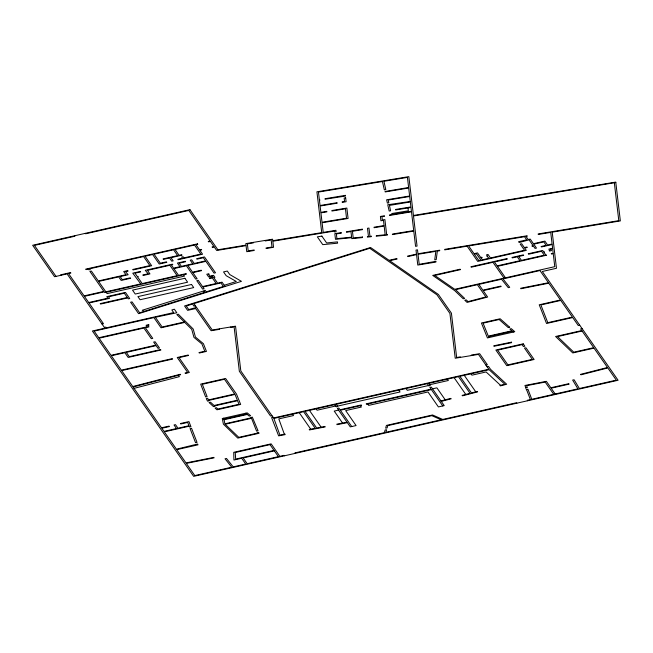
<?xml version="1.0" encoding="UTF-8"?>
<svg xmlns="http://www.w3.org/2000/svg" width="653" height="653" viewBox="0 0 653 653"><rect width="100%" height="100%" fill="white"/><g stroke="black" fill="none" stroke-linecap="round" stroke-linejoin="round"><path stroke-width="0.98" d="M224.232 285.279L236.304 281.484L226.167 275.68L223.538 271.909L227.326 271.052L229.758 274.546L241.455 281.345L138.591 313.685L130.6 302.217L132.061 301.89L139.652 312.787L204.862 292.283L203.703 290.626L205.164 290.299L206.242 291.842L223.367 286.463L220.918 282.937L202.879 287.018L204.087 288.748L202.626 289.083L196.757 280.651L198.21 280.325L202.561 286.569L216.176 283.484L212.307 277.933L209.752 278.513L209.433 278.056L213.156 277.215L212.396 276.121L208.666 276.962L206.764 274.236L208.805 273.77L209.123 274.227L208.536 274.358L209.809 276.178L213.531 275.337L214.927 277.337L213.76 277.598L217.629 283.157L222.053 282.153L225.081 286.496M440.971 400.942L450.741 398.379L451.199 398.795L441.289 401.399M134.036 388.364L179.412 376.642L178.089 375.369M265.159 240.426L265.216 240.933L271.166 239.953L271.999 247.022L266.049 248.009L266.114 248.515L273.55 247.283L272.832 241.218L334.507 231.048L334.614 231.962L336.107 231.717L335.936 230.297L323.227 232.395L322.084 222.755L348.09 218.461L346.857 208.054L331.863 210.527L331.928 211.033L345.437 208.805L346.547 218.208L322.027 222.249L320.917 212.845L326.867 211.866L326.81 211.36L320.86 212.339L320.109 206.013L337.185 203.197L337.128 202.691L320.052 205.507L319.415 200.153L320.011 200.055L319.358 199.647L318.46 192.064L382.429 181.518L384.331 189.86L385.809 189.566L383.923 181.273L407.423 177.396L408.623 187.501L385.017 191.492L385.205 191.925L408.68 188.007L409.619 195.998L386.609 199.794L387.36 203.075L388.845 202.814L388.209 200.038L409.684 196.496L410.272 201.467L387.743 204.764L389.18 211.033L390.608 210.797L389.433 205.409L410.329 201.965L410.917 206.936L395.612 209.458L395.669 209.964L410.974 207.434L411.431 211.327L389.514 214.943L389.572 215.449L411.496 211.833L413.708 230.582L392.559 234.035L392.339 234.582L413.765 231.089L415.569 246.336L417.055 246.091L413.496 215.963L615.812 182.513M102.039 324.068L103.492 323.741L89.037 302.984L109.606 298.331L108.529 296.78L124.323 293.205L127.302 297.482L100.244 303.612L100.562 304.061L127.621 297.939L128.257 298.845L129.71 298.519L125.458 292.422L106.757 296.658L107.835 298.201L88.718 302.527L84.4 296.34L104.186 291.858L104.692 292.593L186.448 274.08L186.138 273.623L178.571 275.337L173.878 268.603L186.391 265.771L195.68 279.1L197.133 278.774L192.855 272.627L201.581 270.652L201.263 270.203L192.537 272.179L187.844 265.436L205.883 261.355L214.07 273.109L215.523 272.774L204.479 256.931L196.626 258.71L196.945 259.168L203.344 257.715L205.564 260.898L194.219 263.469L191.68 259.829L190.227 260.155L192.766 263.796L181.412 266.367L179.191 263.183L185.599 261.731L185.281 261.273L177.42 263.053L179.959 266.693L173.559 268.146L171.339 264.963L172.792 264.628L172.474 264.179L145.276 270.334L148.182 273.787L142.803 275.003L143.121 275.46L149.953 273.909L147.48 270.358L169.886 265.289L177.118 275.664L142.199 283.573L137.448 276.741L138.175 276.578L137.13 276.292L134.967 273.191L140.648 271.909L140.33 271.452L132.763 273.166L140.746 283.9L105.835 291.801L98.603 281.427L118.675 276.88L121.148 280.431L130.608 278.292L130.29 277.835L122.291 279.647L120.136 276.554L128.135 274.742L125.474 271.656L128.094 271.06L127.776 270.603L123.703 271.526L125.923 274.717L98.285 280.97L91.363 271.036L89.902 271.362L103.868 291.409L84.09 295.882L68.532 273.566L70.859 273.036L70.548 272.579L60.656 274.823L60.974 275.28M195.443 305.849L193.99 306.175L192.513 304.045L186.26 306.012L188.75 309.579L196.529 307.392M104.39 327.439L105.843 327.112L106.349 327.839L173.674 312.591L171.845 309.971L174.335 309.196L176.824 312.763L155.373 317.268L162.156 327.006L184.44 321.962M579.717 325.194L578.264 325.529L572.714 317.554L546.528 323.48L539.231 304.788L560.47 299.98L548.773 283.198L520.874 288.74L520.67 288.259L548.455 282.741L539.958 270.546L502.998 278.913L509.715 287.336L508.271 287.679L501.545 279.239L478.82 284.382L482.853 290.161L500.835 286.096L501.153 286.553L483.171 290.618L487.644 297.033L467.066 302.404L464.789 300.233L466.193 299.866L468.038 301.604L485.897 296.952L477.367 284.708L455.5 289.663L464.675 298.429L463.255 298.796L454.7 290.626L432.71 275.403L460.145 269.191L460.463 269.648L434.759 275.46L454.757 289.303L554.772 266.661L553.238 253.699L551.581 254.074L551.263 253.617L553.181 253.184L552.658 248.769L550.569 249.242L551.524 250.613L549.483 251.07L549.165 250.613L549.753 250.483L548.798 249.119L552.601 248.262L552.16 244.532L541.427 246.956L541.117 246.508L546.177 245.357L543.769 241.896L533.754 244.165L536.48 248.083L535.027 248.409L533.403 246.067L532.236 246.336L531.917 245.879L533.085 245.61L529.069 239.855L519.135 242.524L518.564 241.7L526.71 239.855L524.522 236.721L468.634 245.936L474.029 253.682L477.523 252.891L480.714 257.47L481.873 257.209L482.192 257.657L481.032 257.927L482.338 259.812L489.032 258.294L486.82 256.09L487.407 255.952L486.583 254.784L488.036 254.45L490.485 257.968L524.53 250.262L520.212 244.067L521.674 243.74L524.351 247.593L526.971 246.997L527.289 247.454L524.669 248.042L526.302 250.385L477.71 261.388L467.124 246.181L444.766 249.87L444.709 249.364L527.167 235.766L527.224 236.272L526.032 236.468L528.171 239.529L530.203 239.063L533.436 243.708L544.904 241.112L547.63 245.03L552.095 244.018L550.724 232.395L538.235 234.46L538.178 233.954L618.799 220.657L614.334 182.848M582.068 328.565L580.615 328.892L581.782 330.565L555.597 336.499L572.779 352.947L594.018 348.139L607.502 367.492L580.533 374.365L580.966 374.798L607.821 367.949L616.318 380.144L579.366 388.511L574.109 379.752L572.648 380.07L577.913 388.837L531.779 399.285L527.991 389.302L526.155 389.67M223.955 419.202L246.752 414.043M224.061 419.708L247.25 414.451M485.954 365.141L487.407 364.815L479.661 353.689L471.303 355.069L471.36 355.567M487.032 366.684L488.485 366.357L490.583 369.361L506.687 384.25L500.394 385.899L499.937 385.482L504.785 384.209L489.121 369.696L459.9 376.308L471.482 392.943L477.18 391.449L477.637 391.865L462.544 395.824L462.087 395.4L470.062 393.31L458.439 376.642L428.727 383.368L430.245 385.548L428.792 385.882L427.266 383.695L336.23 404.305L337.756 406.493L336.303 406.819L334.777 404.631L305.057 411.366L316.681 428.033L324.998 426.442L325.17 426.923L309.424 429.952L309.253 429.462L315.195 428.319L303.604 411.692L273.885 418.418L279.925 435.094L284.986 434.123L285.165 434.612L278.627 435.861L271.607 417.569L273.06 417.234M271.983 415.692L270.522 416.018L239.341 371.263L234.109 326.933L230.46 327.528L230.403 327.022M429.674 384.731L448.333 380.503L447.387 379.14M337.503 406.125L400.028 391.971L398.754 390.151M428.539 385.515L407.301 390.323L406.027 388.502M338.581 410.1L334.222 411.088L342.564 423.062M432.531 388.829L436.898 387.841L445.24 399.824M525.534 388.029L527.363 387.662L526.612 385.67L545.206 382.078L553.736 394.314M204.862 292.283L202.952 291.173L142.264 310.257L144.174 311.359M245.757 413.21L249.242 416.1L250.646 415.716L247.218 412.884L222.281 418.524L223.399 424.14L237.79 438.098L259.029 433.29L258.702 432.457L257.225 432.751L257.38 433.135L238.802 437.339L225.163 424.246L251.519 418.304L256.58 431.111L258.057 430.825L252.327 417.112L250.923 417.496L251.323 417.822L224.877 423.813L223.759 418.189M513.315 332.05L512.368 331.21L488.501 336.613L488.885 337.585M500.557 385.335L486.101 371.957L471.907 375.173L470.952 373.81M184.317 321.986L176.849 314.583L178.277 314.215L193.198 329.014L195.427 337.046L203.41 343.666L206.446 351.412L199.296 353.028L198.977 352.579L204.797 351.257L201.948 344.009L193.957 337.381L191.729 329.332L184.75 322.419L161.022 327.79L153.912 317.595L94.154 331.128L98.766 337.74L147.178 326.786L146.101 325.235L148.721 324.639L149.039 325.096L147.872 325.357L148.949 326.908L145.341 327.724L152.761 338.376L151.308 338.703L143.889 328.051L99.085 338.197L111.01 355.314L155.814 345.168L153.659 342.074L155.112 341.739L159.487 348.025L158.034 348.351L156.132 345.625L126.307 352.375L129.286 356.652L160.565 349.575L160.883 350.024L128.151 357.436L124.854 352.702L111.328 355.763L121.344 370.153L172.294 358.619L172.612 359.077L121.662 370.61L132.763 386.535L180.212 374.283L180.644 374.708L133.081 386.992L161.52 427.805L169.086 426.099L169.405 426.548L161.838 428.262L164.009 431.388L176.522 428.556L174.033 424.972L175.486 424.646L177.975 428.221L188.97 425.732L187.68 422.409L180.75 423.985L180.432 423.528L188.954 421.593L190.937 426.703L189.46 426.989L189.158 426.221L164.327 431.837L176.424 449.199L197.655 444.016L197.981 444.848L176.743 449.656L185.983 462.92L213.882 457.378L214.086 457.851L186.301 463.377L194.798 475.572L231.758 467.205L225.04 458.781L226.485 458.439L233.211 466.879L245.724 464.046L241.692 458.259L233.921 460.022L233.733 452.317L271.15 443.844L279.843 456.316L284.12 455.353L284.439 455.802M505.471 277.819L497.464 266.326L546.634 255.192L545.728 254.874L543.957 252.319L544.537 252.189L544.218 251.74L543.639 251.87L542.684 250.499L528.285 253.764L528.604 254.221L541.549 251.291L544.275 255.201L521.437 260.376L518.711 256.458L523.657 255.339L523.339 254.882L511.993 257.453L512.311 257.911L517.258 256.784L519.984 260.702L497.145 265.869L494.419 261.959L507.365 259.029L507.046 258.572L470.911 266.751L471.229 267.208L492.958 262.286L504.018 278.154M555.189 393.979L551.156 388.2L569.138 384.135L568.82 383.678L550.846 387.751L546.373 381.328L524.947 385.474L525.902 387.947M527.608 400.754L527.289 400.297L530.407 399.595L526.538 389.588M516.841 403.187L516.523 402.738L442.742 419.438L432.555 414.973L386.413 425.413L385.654 428.123L387.131 427.952L387.784 425.634L431.813 415.667L441.216 419.789L385.907 432.302L386.617 429.772L385.139 429.943L384.38 432.653L294.887 452.913L295.197 453.37M464.259 375.32L475.759 391.816M454.08 377.63L465.785 394.436M442.767 405.937L431.388 389.612L366.537 404.297L366.227 403.84L431.078 389.155L429.87 387.425L431.323 387.098L444.22 405.603L438.4 406.925L427.976 391.963L368.659 405.399L367.704 404.027M360.432 405.676L361.378 407.039L345.674 410.598L356.089 425.56L350.269 426.874L347.339 422.662L336.997 424.654L336.826 424.164L347.021 422.205L337.381 408.37L338.834 408.035L340.042 409.766L361.28 404.958L361.591 405.415L340.352 410.223L351.73 426.548M316.117 408.86L317.064 410.223L335.732 406.003L334.777 404.631M309.424 410.378L321.137 427.184M299.237 412.68L310.738 429.176M292.552 414.198L293.499 415.561L278.798 418.891L284.365 434.245M183.542 274.742L184.497 276.105L107.1 293.621L106.153 292.258M85.314 233.341L85.625 233.798L188.799 210.446L210.086 240.99L208.25 241.406L208.568 241.863L210.397 241.447L213.955 246.548L212.119 246.956L212.437 247.414L214.266 246.997L216.69 250.474L246.059 245.634L246.769 251.699L254.213 250.474L254.148 249.968L248.197 250.948L247.365 243.871L253.315 242.892L253.258 242.385M74.548 235.782L74.866 236.239L34.421 245.389L56.027 276.399M460.357 357.387L460.292 356.881L456.651 357.485L451.411 313.146L438.375 294.438L389.637 260.702L397.114 259.012L396.804 258.555L389.066 260.302L370.553 247.495L184.562 305.979L187.607 310.363L195.639 308.543L211.099 330.72L219.449 329.349L219.392 328.843M408.003 207.932L408.337 210.805L391.776 213.539L391.89 214.551M434.506 261.584L419.21 264.318L418.026 254.278L435.837 251.34L434.743 259.804L436.228 259.6L437.33 251.095L439.714 250.703L439.649 250.197L417.961 253.772L417.496 249.83L416.01 250.075L416.483 254.099L407.562 256.115L407.88 256.572L416.549 254.613L417.781 265.069L435.91 262.073L436 261.388L434.506 261.584M362.546 237.039L362.325 237.586L351.787 238.639L351.673 237.684L335.487 239.308L334.818 233.676L341.364 232.599L341.429 233.105L336.368 233.937L336.924 238.647L351.616 237.17L350.947 231.537L346.482 232.272L346.425 231.766L362.431 229.13L362.488 229.636L352.44 231.293L353.224 237.97L362.546 237.039M367.557 236.541L367.337 237.08L371.19 236.696L371.41 236.149L369.957 236.296L368.978 228.044L367.492 228.289L368.455 236.451L367.557 236.541M376.414 235.651L376.201 236.19L387.327 235.08L387.547 234.541L386.682 234.623L384.903 219.596L382.348 220.02L381.956 216.706L384.511 216.282L384.454 215.776L380.405 216.445L380.919 220.771L383.474 220.347L384.095 225.554L374.038 227.211L374.096 227.717L384.152 226.06L385.18 234.778L376.414 235.651M369.769 248.303L193.892 303.612L212.282 330.01L235.537 326.182L240.826 370.977L273.566 417.969L488.811 369.239L478.469 354.399L455.223 358.236L449.925 313.432L436.955 294.813L369.769 248.303M509.707 327.235L508.295 327.61L499.145 319.521L483.081 323.162L488.305 336.132L511.887 330.793L509.895 329.03L511.307 328.655L514.776 331.724L487.432 337.911L481.424 323.006L500.133 318.77L509.707 327.235M208.927 400.754L207.515 401.13L206.258 398.575L207.736 398.289L208.372 399.93L234.713 393.971L224.477 379.271L202.324 384.282L207.107 396.649L205.63 396.934L200.675 384.127L225.611 378.487L236.492 394.094L240.655 404.427L216.943 409.798L215.049 408.052L216.461 407.684L217.947 409.039L238.998 404.28L237.561 400.705L214.543 405.913L214.91 406.248L213.49 406.623L209.066 402.558L210.486 402.183L214.086 405.489L237.366 400.224L235.031 394.428L208.568 400.42L208.927 400.754M187.607 372.373L185.044 373.034L185.485 373.459L189.346 372.463L179.012 357.624L188.529 355.469L188.211 355.012L177.241 357.501L187.607 372.373M189.933 209.654L32.65 245.267L54.566 276.725L67.079 273.893L104.896 328.165L92.383 330.998L193.663 476.355L618.097 380.266L542.3 271.485L556.478 268.277L552.209 232.15L620.35 220.918L615.763 182.097L413.439 215.457L408.851 176.645L316.917 191.802L321.733 232.639L272.774 240.712L272.595 239.202L245.814 243.618L245.993 245.128L217.882 249.764L189.933 209.654M197.484 243.847L85.674 269.158L85.992 269.616L88.318 269.085L88.824 269.811L90.285 269.485L89.771 268.758L143.603 256.572L149.888 265.6L132.722 269.485L133.041 269.942L151.659 265.73L145.056 256.237L152.622 254.531L159.226 264.016L166.793 262.302L166.474 261.845L160.369 263.232L154.075 254.197L173.567 249.789L177.64 255.633L163.095 258.923L163.405 259.38L169.519 257.992L171.739 261.184L173.192 260.849L170.972 257.666L182.032 255.16L181.714 254.711L179.093 255.299L175.02 249.454L194.512 245.046L200.806 254.074L183.934 257.894L183.109 256.711L181.648 257.037L182.473 258.221L177.82 259.274L178.138 259.731L202.577 254.197L199.842 250.27L201.671 249.854L201.353 249.397L199.524 249.813L195.973 244.712L197.802 244.295L197.484 243.847M184.897 278.276L132.526 290.136L135.253 294.046L187.623 282.194L184.897 278.276M191.533 284.471L137.914 296.609L140.085 299.735L193.712 287.589L191.533 284.471M476.38 253.674L474.347 254.139L478.853 260.596L480.886 260.139L476.38 253.674M560.788 300.437L540.88 304.943L547.794 322.664L572.395 317.097L560.788 300.437M523.216 343.829L495.864 350.016L506.769 365.68L534.121 359.485L525.943 347.739L524.481 348.073L532.35 359.362L507.912 364.888L497.635 350.147L522.074 344.613L523.404 346.523L524.865 346.196L523.216 343.829M582.101 331.022L557.499 336.589L573.799 352.187L593.708 347.682L582.101 331.022M270.016 444.636L235.251 452.505L235.668 459.1L274.04 450.415L270.016 444.636M274.358 450.864L243.145 457.933L247.177 463.712L278.39 456.651L274.358 450.864M511.421 342.18L493.733 345.804L493.962 346.278L511.65 342.654L511.421 342.18M191.574 428.344L190.096 428.629L195.541 442.669L197.018 442.375L191.574 428.344M345.364 195.353L325.006 198.716L325.072 199.222L345.445 196.063L345.364 195.353M345.649 197.786L344.164 198.03L344.564 201.467L342.188 201.859L342.245 202.365L346.114 201.728L345.649 197.786M321.872 236.1L317.342 236.851L322.778 244.646L337.609 243.169L337.454 241.879L326.655 242.965L321.872 236.1"/></g></svg>
